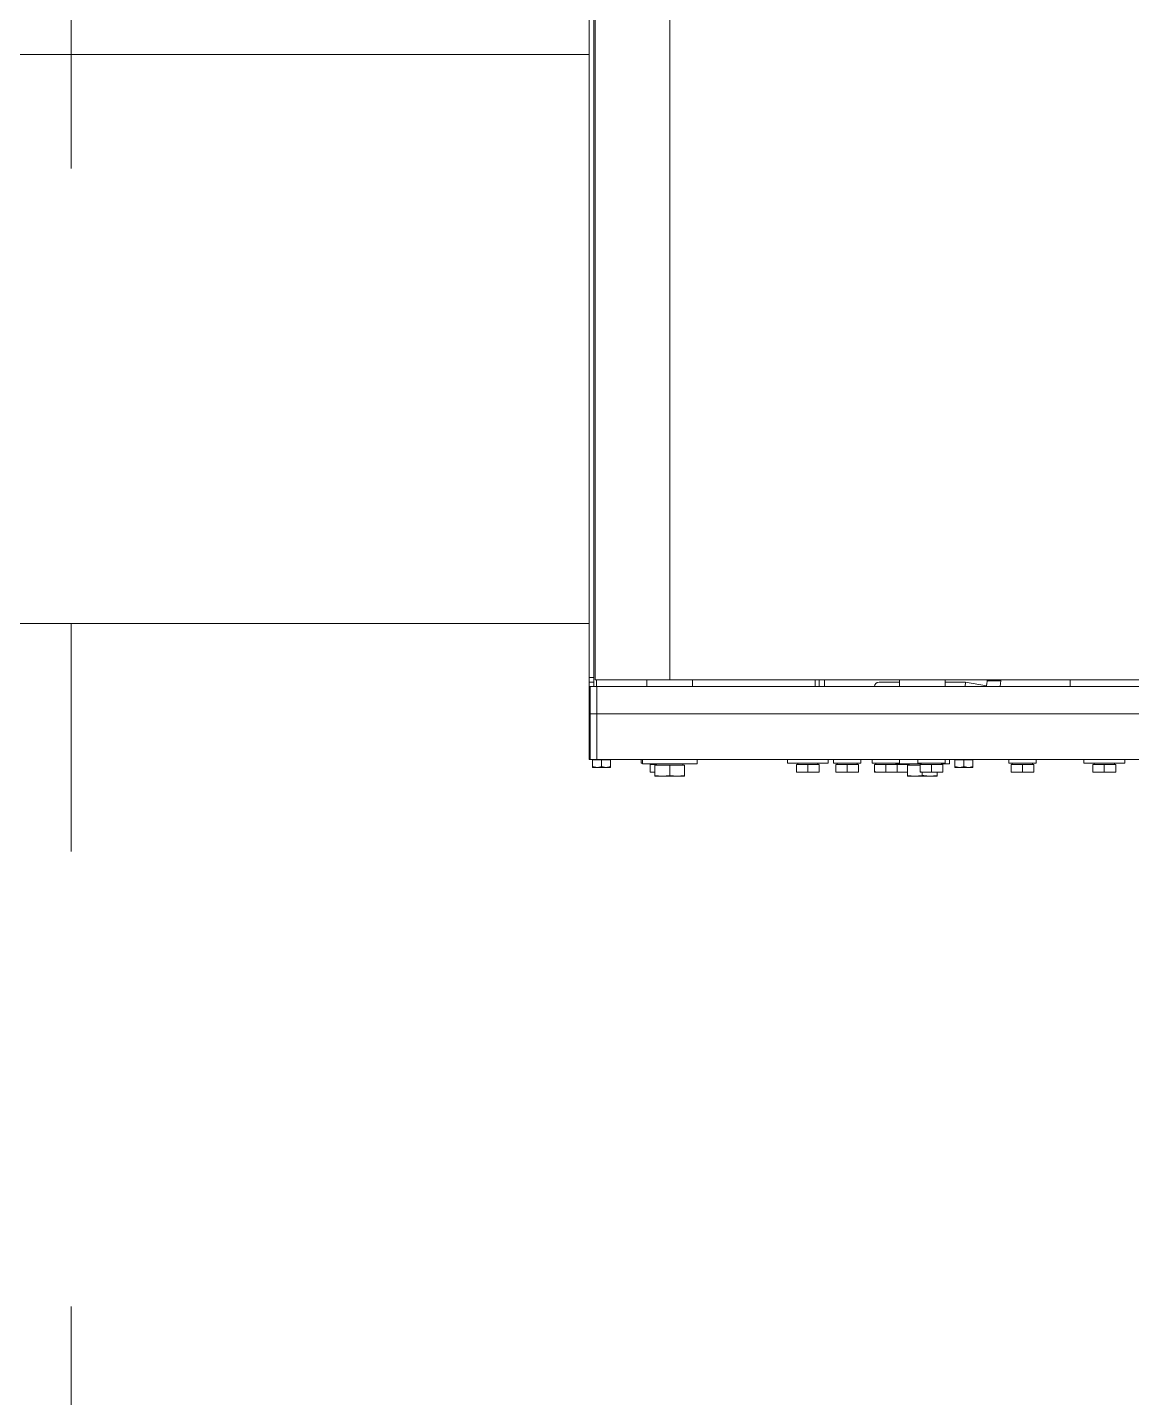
# Model space of a CAD drawing. Header units: millimetres. Extents: x -187347 to 135007, y -6415 to 292048.
# Drawn here: x -56959 to -56474, y 21269 to 21871 of the extents above; entities that cross this region are included whole.
import ezdxf

# ---------------------------------------------------------------- set-up
doc = ezdxf.new("R2010")
doc.units = ezdxf.units.MM
doc.header["$LTSCALE"] = 100
doc.linetypes.add('CENTER', pattern=[50.8, 31.75, -6.35, 6.35, -6.35])
doc.linetypes.add('Z_LINE-CNTR', pattern=[17, 12, -2, 1, -2])
doc.layers.get('0').update_dxf_attribs({"lineweight": 18})
doc.layers.add('Layout Kromeka', color=1, linetype='Continuous', lineweight=5)
doc.layers.add('S-GRID', color=7, linetype='Continuous', lineweight=5)
doc.layers.add('Layout Multivac', color=2, linetype='Continuous')

# ---------------------------------------------------------------- blocks, each defined once
blk = doc.blocks.new('I319 MD_left to right')
at = {"color": 0, "linetype": 'Continuous', "lineweight": 18}
for p, q in [((1148.35, 2686.04), (1148.35, 2194.04)), ((1150.35, 2686.04), (1150.35, 2194.04)), ((1151.07, 2687.04), (1151.07, 2193.04)), ((1183.77, 2193.04), (1183.77, 2687.04)), ((1148.35, 2194.04), (1150.35, 2194.04)), ((1148.35, 2192.04), (1148.35, 2194.04)), ((1148.35, 2190.04), (1148.35, 2192.04)), ((1148.35, 2192.04), (1150.35, 2192.04)), ((1150.35, 2194.04), (1150.35, 2192.04)), ((1150.35, 2192.04), (1150.35, 2190.04)), ((1183.77, 2193.04), (1151.07, 2193.04)), ((1151.63, 2190.04), (1151.63, 2193.04)), ((1173.77, 2193.04), (1173.77, 2190.04)), ((1820.77, 2193.04), (1183.77, 2193.04)), ((1193.77, 2190.04), (1193.77, 2193.04)), ((1247.76, 2190.04), (1247.76, 2193.04)), ((1249.51, 2190.04), (1249.51, 2193.04)), ((1251.77, 2190.04), (1251.77, 2193.04)), ((1275.77, 2192.04), (1284.77, 2192.04)), ((1284.77, 2193.04), (1284.77, 2190.04)), ((1304.77, 2190.04), (1304.77, 2193.04)), ((1304.77, 2192.04), (1313.77, 2192.04)), ((1313.77, 2192.04), (1313.6, 2190.04)), ((1313.77, 2192.04), (1322.96, 2190.43)), ((1323.27, 2193.04), (1323.27, 2192.64)), ((1323.27, 2192.64), (1329.27, 2192.64)), ((1329.27, 2193.04), (1329.27, 2192.64)), ((1359.77, 2193.04), (1359.77, 2190.04)), ((1148.35, 2190.04), (1148.35, 2182.04)), ((1148.77, 2190.04), (1148.35, 2190.04)), ((1148.77, 2178.04), (1148.77, 2190.04)), ((1148.77, 2190.04), (1151.77, 2190.04)), ((1151.77, 2190.04), (1151.77, 2178.04)), ((1792.77, 2190.04), (1151.77, 2190.04)), ((1148.35, 2180.04), (1148.35, 2182.04)), ((1148.35, 2182.04), (1148.77, 2182.04)), ((1148.77, 2180.04), (1148.35, 2180.04)), ((1148.35, 2178.04), (1148.35, 2180.04)), ((1148.35, 2178.04), (1148.35, 2160.04)), ((1148.77, 2178.04), (1148.35, 2178.04)), ((1151.77, 2178.04), (1148.77, 2178.04)), ((1148.77, 2158.04), (1148.77, 2178.04)), ((1792.77, 2178.04), (1151.77, 2178.04)), ((1151.77, 2178.04), (1151.77, 2158.04)), ((1148.35, 2158.04), (1148.35, 2160.04)), ((1148.35, 2160.04), (1148.77, 2160.04)), ((1148.77, 2158.04), (1148.35, 2158.04)), ((1151.77, 2158.04), (1148.77, 2158.04)), ((1149.77, 2157.89), (1149.77, 2154.9)), ((1149.77, 2157.89), (1153.77, 2157.89)), ((1150.33, 2158.04), (1150.33, 2157.89)), ((1792.77, 2158.04), (1151.77, 2158.04)), ((1153.77, 2157.89), (1157.77, 2157.89)), ((1153.77, 2157.89), (1153.77, 2154.9)), ((1157.21, 2157.89), (1157.21, 2158.04)), ((1157.77, 2157.89), (1157.77, 2154.9)), ((1171.19, 2158.04), (1171.19, 2156.44)), ((1171.19, 2156.44), (1171.77, 2156.44)), ((1171.77, 2158.04), (1171.77, 2156.04)), ((1171.77, 2156.04), (1195.77, 2156.04)), ((1175.19, 2152.65), (1175.19, 2155.84)), ((1175.19, 2155.84), (1177.96, 2155.84)), ((1175.75, 2156.04), (1175.75, 2155.84)), ((1177.96, 2156.04), (1177.96, 2155.44)), ((1189.59, 2155.44), (1189.59, 2156.04)), ((1195.77, 2156.04), (1195.77, 2158.04)), ((1235.47, 2158.04), (1235.47, 2156.44)), ((1235.47, 2156.44), (1253.47, 2156.44)), ((1239.47, 2152.65), (1239.47, 2155.84)), ((1239.47, 2155.84), (1244.47, 2155.84)), ((1240.03, 2156.44), (1240.03, 2155.84)), ((1244.47, 2152.65), (1244.47, 2155.84)), ((1244.47, 2155.84), (1249.47, 2155.84)), ((1248.91, 2155.84), (1248.91, 2156.44)), ((1249.47, 2152.65), (1249.47, 2155.84)), ((1253.47, 2156.44), (1253.47, 2158.04)), ((1255.77, 2158.04), (1255.77, 2156.44)), ((1267.77, 2156.44), (1255.77, 2156.44)), ((1256.77, 2152.65), (1256.77, 2155.84)), ((1256.77, 2155.84), (1261.77, 2155.84)), ((1257.33, 2156.44), (1257.33, 2155.84)), ((1261.77, 2152.65), (1261.77, 2155.84)), ((1261.77, 2155.84), (1266.77, 2155.84)), ((1266.21, 2155.84), (1266.21, 2156.44)), ((1266.77, 2152.65), (1266.77, 2155.84)), ((1267.77, 2156.44), (1267.77, 2158.04)), ((1272.77, 2158.04), (1272.77, 2156.44)), ((1284.77, 2156.44), (1272.77, 2156.44)), ((1273.77, 2152.65), (1273.77, 2155.84)), ((1273.77, 2155.84), (1278.77, 2155.84)), ((1274.33, 2156.44), (1274.33, 2155.84)), ((1278.77, 2152.65), (1278.77, 2155.84)), ((1278.77, 2155.84), (1283.77, 2155.84)), ((1283.21, 2155.84), (1283.21, 2156.44)), ((1283.21, 2156.04), (1294.33, 2156.04)), ((1283.77, 2155.84), (1288.77, 2155.84)), ((1283.77, 2152.65), (1283.77, 2155.84)), ((1284.33, 2156.04), (1284.33, 2155.84)), ((1284.77, 2156.44), (1284.77, 2158.04)), ((1288.77, 2155.44), (1288.77, 2155.84)), ((1288.77, 2155.84), (1288.96, 2155.84)), ((1288.96, 2156.04), (1288.96, 2155.44)), ((1292.77, 2158.04), (1292.77, 2156.44)), ((1304.77, 2156.44), (1292.77, 2156.44)), ((1293.77, 2152.65), (1293.77, 2155.84)), ((1293.77, 2155.84), (1298.77, 2155.84)), ((1294.33, 2156.44), (1294.33, 2155.84)), ((1298.77, 2152.65), (1298.77, 2155.84)), ((1298.77, 2155.84), (1303.77, 2155.84)), ((1303.21, 2155.84), (1303.21, 2156.44)), ((1303.21, 2156.04), (1306.77, 2156.04)), ((1303.77, 2152.65), (1303.77, 2155.84)), ((1304.77, 2156.44), (1304.77, 2158.04)), ((1306.77, 2156.04), (1306.77, 2158.04)), ((1309.02, 2157.89), (1309.02, 2154.9)), ((1309.02, 2157.89), (1313.02, 2157.89)), ((1309.58, 2158.04), (1309.58, 2157.89)), ((1313.02, 2157.89), (1317.02, 2157.89)), ((1313.02, 2157.89), (1313.02, 2154.9)), ((1316.46, 2157.89), (1316.46, 2158.04)), ((1317.02, 2157.89), (1317.02, 2154.9)), ((1332.77, 2158.04), (1332.77, 2156.44)), ((1344.77, 2156.44), (1332.77, 2156.44)), ((1333.77, 2152.65), (1333.77, 2155.84)), ((1333.77, 2155.84), (1338.77, 2155.84)), ((1334.33, 2156.44), (1334.33, 2155.84)), ((1338.77, 2152.65), (1338.77, 2155.84)), ((1338.77, 2155.84), (1343.77, 2155.84)), ((1343.21, 2155.84), (1343.21, 2156.44)), ((1343.77, 2152.65), (1343.77, 2155.84)), ((1344.77, 2156.44), (1344.77, 2158.04)), ((1365.77, 2158.04), (1365.77, 2156.44)), ((1365.77, 2156.44), (1383.77, 2156.44)), ((1369.77, 2152.65), (1369.77, 2155.84)), ((1369.77, 2155.84), (1374.77, 2155.84)), ((1370.33, 2156.44), (1370.33, 2155.84)), ((1374.77, 2152.65), (1374.77, 2155.84)), ((1374.77, 2155.84), (1379.77, 2155.84)), ((1379.21, 2155.84), (1379.21, 2156.44)), ((1379.77, 2152.65), (1379.77, 2155.84)), ((1383.77, 2156.44), (1383.77, 2158.04)), ((1149.77, 2154.54), (1149.77, 2154.9)), ((1149.77, 2154.54), (1151.77, 2154.54)), ((1151.77, 2154.54), (1155.77, 2154.54)), ((1153.77, 2154.9), (1155.77, 2154.54)), ((1155.77, 2154.54), (1157.77, 2154.54)), ((1157.77, 2154.9), (1157.77, 2154.54)), ((1177.27, 2152.48), (1175.19, 2152.65)), ((1175.19, 2152.65), (1175.19, 2152.44)), ((1175.19, 2152.44), (1177.27, 2152.44)), ((1177.27, 2151.01), (1177.27, 2155.44)), ((1177.27, 2155.44), (1183.77, 2155.44)), ((1180.52, 2150.74), (1177.27, 2151.01)), ((1177.27, 2151.01), (1177.27, 2150.74)), ((1177.27, 2150.74), (1180.52, 2150.74)), ((1183.77, 2151.01), (1180.52, 2150.74)), ((1180.52, 2150.74), (1187.02, 2150.74)), ((1183.77, 2151.01), (1183.77, 2155.44)), ((1183.77, 2155.44), (1190.27, 2155.44)), ((1187.02, 2150.74), (1183.77, 2151.01)), ((1190.27, 2151.01), (1187.02, 2150.74)), ((1187.02, 2150.74), (1190.27, 2150.74)), ((1190.27, 2151.01), (1190.27, 2155.44)), ((1190.27, 2150.74), (1190.27, 2151.01)), ((1241.97, 2152.44), (1239.47, 2152.65)), ((1239.47, 2152.65), (1239.47, 2152.44)), ((1239.47, 2152.44), (1241.97, 2152.44)), ((1244.47, 2152.65), (1241.97, 2152.44)), ((1241.97, 2152.44), (1246.97, 2152.44)), ((1246.97, 2152.44), (1244.47, 2152.65)), ((1249.47, 2152.65), (1246.97, 2152.44)), ((1246.97, 2152.44), (1249.47, 2152.44)), ((1249.47, 2152.44), (1249.47, 2152.65)), ((1259.27, 2152.44), (1256.77, 2152.65)), ((1256.77, 2152.65), (1256.77, 2152.44)), ((1256.77, 2152.44), (1259.27, 2152.44)), ((1261.77, 2152.65), (1259.27, 2152.44)), ((1259.27, 2152.44), (1264.27, 2152.44)), ((1264.27, 2152.44), (1261.77, 2152.65)), ((1266.77, 2152.65), (1264.27, 2152.44)), ((1264.27, 2152.44), (1266.77, 2152.44)), ((1266.77, 2152.44), (1266.77, 2152.65)), ((1273.77, 2152.65), (1273.77, 2152.44)), ((1273.77, 2152.44), (1276.27, 2152.44)), ((1278.77, 2152.65), (1276.27, 2152.44)), ((1276.27, 2152.44), (1281.27, 2152.44)), ((1281.27, 2152.44), (1278.77, 2152.65)), ((1283.77, 2152.65), (1281.27, 2152.44)), ((1281.27, 2152.44), (1283.77, 2152.44)), ((1286.27, 2152.44), (1283.77, 2152.65)), ((1283.77, 2152.44), (1283.77, 2152.65)), ((1283.77, 2152.44), (1286.27, 2152.44)), ((1288.27, 2152.61), (1286.27, 2152.44)), ((1286.27, 2152.44), (1288.27, 2152.44)), ((1288.27, 2151.01), (1288.27, 2155.44)), ((1288.27, 2155.44), (1293.77, 2155.44)), ((1291.52, 2150.74), (1288.27, 2151.01)), ((1288.27, 2151.01), (1288.27, 2150.74)), ((1288.27, 2150.74), (1291.52, 2150.74)), ((1294.77, 2151.01), (1291.52, 2150.74)), ((1291.52, 2150.74), (1298.02, 2150.74)), ((1293.77, 2152.65), (1293.77, 2152.44)), ((1293.77, 2152.44), (1296.27, 2152.44)), ((1294.77, 2151.01), (1294.77, 2152.44)), ((1298.77, 2152.65), (1296.27, 2152.44)), ((1296.27, 2152.44), (1301.27, 2152.44)), ((1301.27, 2151.01), (1298.02, 2150.74)), ((1298.02, 2150.74), (1301.27, 2150.74)), ((1301.27, 2152.44), (1298.77, 2152.65)), ((1303.77, 2152.65), (1301.27, 2152.44)), ((1301.27, 2151.01), (1301.27, 2152.44)), ((1301.27, 2152.44), (1303.77, 2152.44)), ((1301.27, 2150.74), (1301.27, 2151.01)), ((1303.77, 2152.44), (1303.77, 2152.65)), ((1309.02, 2154.54), (1309.02, 2154.9)), ((1309.02, 2154.54), (1311.02, 2154.54)), ((1311.02, 2154.54), (1315.02, 2154.54)), ((1313.02, 2154.9), (1315.02, 2154.54)), ((1315.02, 2154.54), (1317.02, 2154.54)), ((1317.02, 2154.9), (1317.02, 2154.54)), ((1336.27, 2152.44), (1333.77, 2152.65)), ((1333.77, 2152.65), (1333.77, 2152.44)), ((1333.77, 2152.44), (1336.27, 2152.44)), ((1338.77, 2152.65), (1336.27, 2152.44)), ((1336.27, 2152.44), (1341.27, 2152.44)), ((1341.27, 2152.44), (1338.77, 2152.65)), ((1343.77, 2152.65), (1341.27, 2152.44)), ((1341.27, 2152.44), (1343.77, 2152.44)), ((1343.77, 2152.44), (1343.77, 2152.65)), ((1372.27, 2152.44), (1369.77, 2152.65)), ((1369.77, 2152.65), (1369.77, 2152.44)), ((1369.77, 2152.44), (1372.27, 2152.44)), ((1374.77, 2152.65), (1372.27, 2152.44)), ((1372.27, 2152.44), (1377.27, 2152.44)), ((1377.27, 2152.44), (1374.77, 2152.65)), ((1379.77, 2152.65), (1377.27, 2152.44)), ((1377.27, 2152.44), (1379.77, 2152.44)), ((1379.77, 2152.44), (1379.77, 2152.65))]:
    blk.add_line(p, q, dxfattribs=at)
at = {"color": 0, "linetype": 'Continuous', "lineweight": 18, "flags": 128}
for points in [[(1322.84, 2190.04), (1323.11, 2191.06), (1323.27, 2192.64)], [(1329.03, 2190.04), (1329.06, 2190.19), (1329.27, 2192.64)], [(1149.77, 2154.9), (1151.33, 2154.56), (1151.77, 2154.54)], [(1151.77, 2154.54), (1153.39, 2154.78), (1153.77, 2154.9)], [(1155.77, 2154.54), (1155.91, 2154.54), (1157.77, 2154.9)], [(1276.27, 2152.44), (1274.31, 2152.57), (1273.77, 2152.65)], [(1296.27, 2152.44), (1294.31, 2152.57), (1293.77, 2152.65)], [(1298.02, 2150.74), (1295.48, 2150.91), (1294.77, 2151.01)], [(1309.02, 2154.9), (1310.58, 2154.56), (1311.02, 2154.54)], [(1311.02, 2154.54), (1312.64, 2154.78), (1313.02, 2154.9)], [(1315.02, 2154.54), (1315.16, 2154.54), (1317.02, 2154.9)]]:
    blk.add_lwpolyline(points, dxfattribs=at)
at = {"color": 0, "linetype": 'Continuous', "lineweight": 18}
blk.add_arc((1275.77, 2190.04), 2, 90, 180, dxfattribs=at)
blk = doc.blocks.new('*U1711')
at = {"ltscale": 10}
for p, q in [((-4000, -400), (-4000, 100)), ((-5200, -400), (-4000, -400))]:
    blk.add_line(p, q, dxfattribs=at)
at = {"color": 4, "linetype": 'CENTER', "ltscale": 10}
blk.add_lwpolyline([(-5200, -150), (-4000, -150)], dxfattribs=at)
at = {"color": 5, "ltscale": 10}
blk.add_point((-4000, -150), dxfattribs=at)

msp = doc.modelspace()

# ---------------------------------------------------------------- linework, layer by layer
at = {"layer": 'S-GRID', "color": 152, "linetype": 'Z_LINE-CNTR'}
msp.add_line((-56939.88, 111408.77), (-56939.88, -6038.24), dxfattribs=at)

# ---------------------------------------------------------------- block references
at = {"layer": 'Layout Kromeka', "rotation": 359.9999999999333}
msp.add_blockref('*U1711', (-52712.19, 22008.93, 3.45), dxfattribs=at)
at = {"layer": 'Layout Multivac'}
msp.add_blockref('I319 MD_left to right', (-57860.53, 19391.13, 3.45), dxfattribs=at)

doc.saveas('drawing.dxf')
